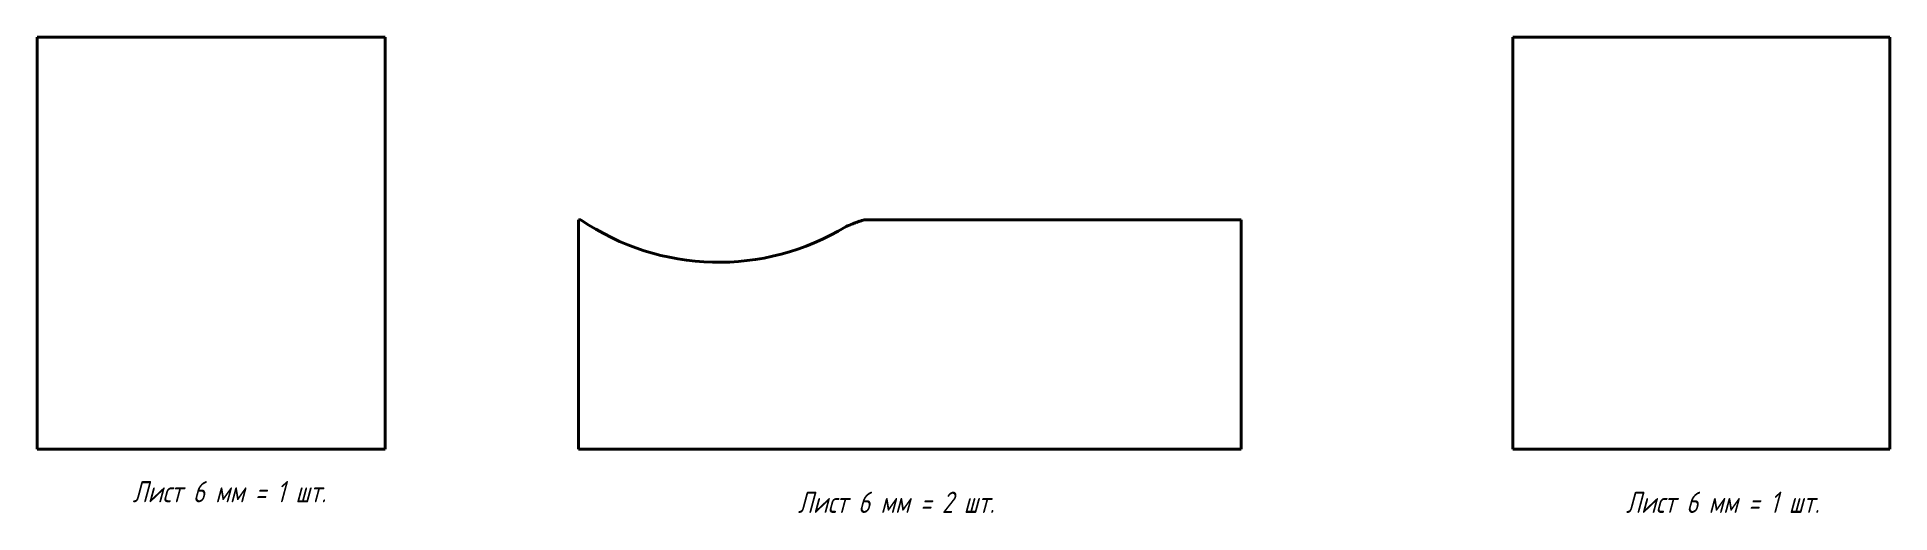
# Model space of a CAD drawing. Header units: millimetres. Extents: x 0 to 873, y -30 to 194.
import ezdxf

# ---------------------------------------------------------------- set-up
doc = ezdxf.new("R2010")
doc.units = ezdxf.units.MM
doc.linetypes.add('K5LT_BASIC', pattern=[0])
doc.styles.add('KTEXTSTYLE', font='GOST_AU.SHX', dxfattribs={"width": 0.96, "height": 5})

msp = doc.modelspace()

# ---------------------------------------------------------------- linework, layer by layer
at = {"color": 7, "linetype": 'K5LT_BASIC', "lineweight": 40, "true_color": 0xffffff}
for p, q in [((0, 194), (0, 0)), ((164, 194), (0, 194)), ((164, 0), (164, 194)), ((695, 194), (695, 0)), ((872.62, 194), (695, 194)), ((872.62, 194), (872.62, 0)), ((255, 0), (255, 108)), ((255, 108), (256.04, 108)), ((389.76, 108), (395.14, 108)), ((395.14, 108), (567.14, 108)), ((567.14, 0), (567.14, 108)), ((0, 0), (164, 0)), ((872.62, 0), (695, 0)), ((255, 0), (381, 0)), ((381, 0), (395.14, 0)), ((395.14, 0), (567.14, 0))]:
    msp.add_line(p, q, dxfattribs=at)
msp.add_arc((321, 203.5), 115.5, 235.77547, 301.29741, dxfattribs=at)
msp.add_open_spline([(381, 104.81), (381.22, 104.9), (381.81, 105.14), (383.06, 105.65), (384.28, 106.14), (385.33, 106.55), (386.09, 106.84), (387.1, 107.2), (388.05, 107.51), (388.73, 107.72), (389.07, 107.82), (389.42, 107.91), (389.65, 107.97), (389.76, 108)], degree=3, knots=[0, 0, 0, 0, 0.776108, 2.069623, 4.397948, 5.055039, 5.71213, 7.026312, 8.513156, 8.884867, 9.256578, 9.628289, 10, 10, 10, 10], dxfattribs=at)

# ---------------------------------------------------------------- texts
at = {"color": 7, "char_height": 10, "attachment_point": 1, "style": 'KTEXTSTYLE'}
for s, insert in [('\\H3.5;\\W0.965;\\Q15;\\Q15;\\H10.00;Лист 6 мм = 1 шт.', (45, -15)), ('\\H3.5;\\W0.965;\\Q15;\\Q15;\\H10.00;Лист 6 мм = 2 шт.', (358.3, -20)), ('\\H3.5;\\W0.965;\\Q15;\\Q15;\\H10.00;Лист 6 мм = 1 шт.', (748.3, -20))]:
    msp.add_mtext(s, dxfattribs=dict(at, insert=insert))

doc.saveas('drawing.dxf')
